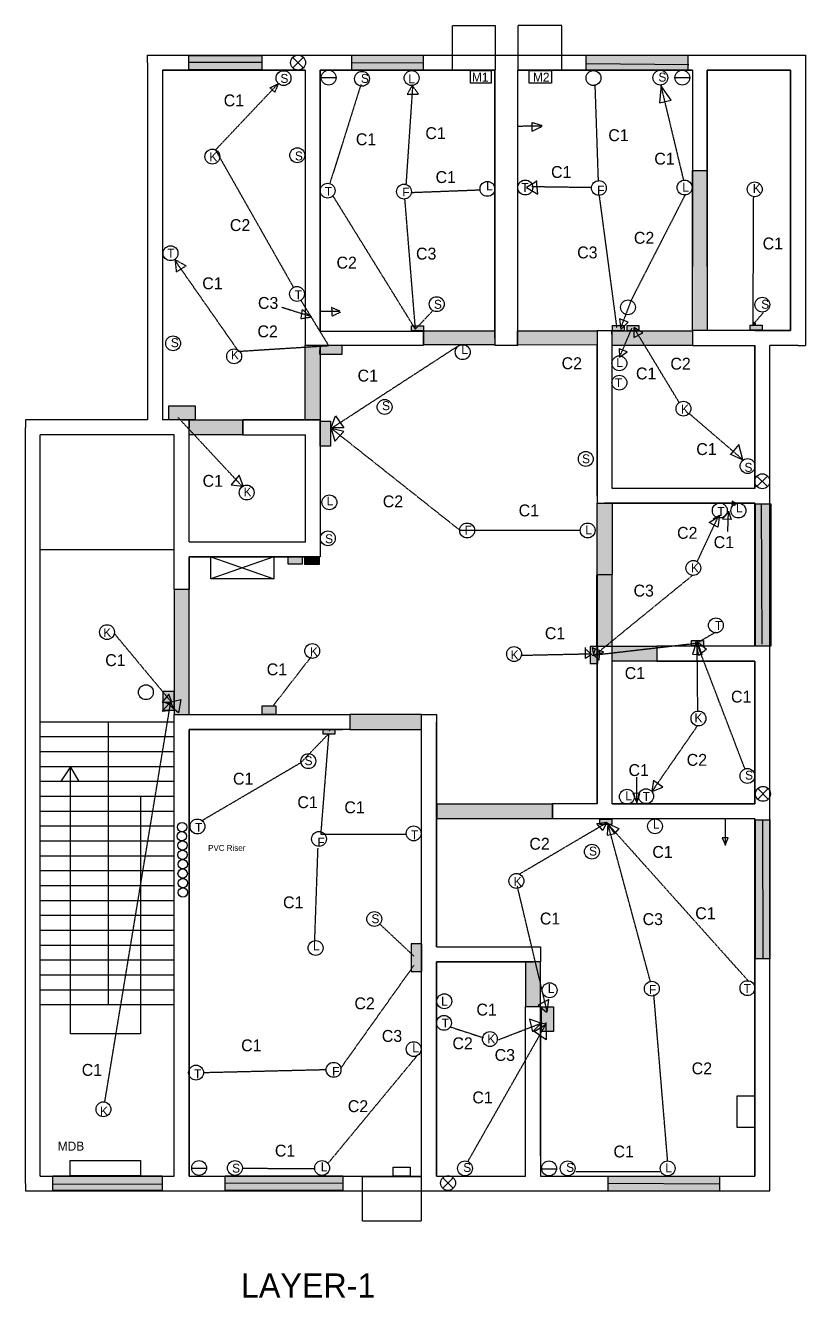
# Model space of a CAD drawing. Header units: inches. Extents: x -209 to 3192, y 718 to 1825.
# Drawn here: x -209 to 315, y 720 to 1575 of the extents above; entities that cross this region are included whole.
import ezdxf

# ---------------------------------------------------------------- set-up
doc = ezdxf.new("R2010")
doc.units = ezdxf.units.IN
doc.header["$MEASUREMENT"] = 0
doc.linetypes.add('HIDDEN', pattern=[0.375, 0.25, -0.125])

msp = doc.modelspace()

# ---------------------------------------------------------------- hatches: boundary and pattern name
h = msp.add_hatch(color=3)
h.paths.add_polyline_path([(-99.46, 1554.9), (-50.22, 1554.9), (-50.22, 1545.29), (-99.46, 1545.29)])
h.paths.add_polyline_path([(10.24, 1555.06), (58.11, 1555.06), (58.11, 1545.04), (10.24, 1545.04)])
h.paths.add_polyline_path([(167.58, 1555.06), (235.86, 1555.06), (235.86, 1545.04), (167.58, 1545.04)])
h.paths.add_polyline_path([(-190.62, 802.13), (-117.21, 802.13), (-117.21, 792.24), (-190.62, 792.24)])
h.paths.add_polyline_path([(-75.03, 802.13), (4.11, 802.13), (4.11, 792.24), (-75.03, 792.24)])
at = {"linetype": 'HIDDEN'}
for color, points in [(66, [(238.89, 1477.53), (248.91, 1477.53), (248.91, 1370.21), (238.89, 1370.21)]), (66, [(58.37, 1369.87), (106.22, 1369.87), (106.22, 1360.5), (58.37, 1360.5)]), (66, [(174.9, 1360.37), (121.42, 1360.5), (121.42, 1369.87), (174.9, 1369.87)]), (66, [(184.9, 1369.87), (238.89, 1369.87), (238.89, 1360.04), (184.9, 1360.04)]), (66, [(-11.1, 1310.04), (-21.1, 1310.04), (-21.1, 1360.37), (-11.1, 1360.37)]), (66, [(-99.1, 1310.04), (-63.1, 1310.04), (-63.1, 1300.04), (-99.1, 1300.04)]), (66, [(174.9, 1254.04), (184.9, 1254.04), (184.77, 1157.83), (174.77, 1157.83)]), (4, [(-21.36, 1217.93), (-11.85, 1217.93), (-11.85, 1213.02), (-21.36, 1213.02)]), (66, [(-109.1, 1112.04), (-99.1, 1112.04), (-99.1, 1196.04), (-109.1, 1196.04)]), (66, [(214.9, 1148.04), (184.91, 1148.04), (184.91, 1158.03), (214.9, 1158.03)]), (66, [(56.9, 1112.04), (8.9, 1112.04), (8.9, 1102.04), (56.9, 1102.04)]), (66, [(144.9, 1042.04), (67.47, 1042.04), (67.47, 1052.05), (144.9, 1052.05)]), (66, [(136.9, 946.04), (126.9, 946.04), (126.9, 916.04), (136.9, 916.04)])]:
    msp.add_hatch(color=color, dxfattribs=at).paths.add_polyline_path(points)
h = msp.add_hatch(color=8, dxfattribs=at)
h.paths.add_polyline_path([(-112.83, 1319.63), (-95.19, 1319.63), (-95.19, 1310.11), (-112.83, 1310.11)])
h.paths.add_polyline_path([(-109.52, 1114.8), (-116.55, 1114.8), (-116.55, 1127.91), (-109.52, 1127.91)])
h.paths.add_polyline_path([(-9.23, 1102.33), (-1.23, 1102.33), (-1.23, 1098.83), (-9.23, 1098.83)])
h.paths.add_polyline_path([(-50.23, 1112.33), (-40.73, 1112.33), (-40.73, 1117.83), (-50.23, 1117.83)])
h.paths.add_polyline_path([(137.51, 915.71), (145.51, 915.71), (145.51, 899.21), (137.51, 899.21)])
h.paths.add_polyline_path([(176.77, 1041.83), (184.77, 1041.83), (184.77, 1038.33), (176.77, 1038.33)])
h.paths.add_polyline_path([(238.27, 1161.83), (246.27, 1161.83), (246.27, 1158.33), (238.27, 1158.33)])
h.paths.add_polyline_path([(195.02, 1373.48), (203.02, 1373.48), (203.02, 1369.98), (195.02, 1369.98)])
h.paths.add_polyline_path([(185.17, 1373.48), (193.17, 1373.48), (193.17, 1369.98), (185.17, 1369.98)])
h.paths.add_polyline_path([(50.27, 1373.33), (58.27, 1373.33), (58.27, 1369.83), (50.27, 1369.83)])
h.paths.add_polyline_path([(-11.23, 1360.33), (3.35, 1360.4), (3.35, 1354.12), (-11.41, 1354.12)])
h = msp.add_hatch(color=8, dxfattribs=at)
h.paths.add_polyline_path([(-32.74, 1218.02), (-23.23, 1218.02), (-23.23, 1213.11), (-32.74, 1213.11)])
h.paths.add_polyline_path([(277.77, 1373.83), (285.77, 1373.83), (285.77, 1370.33), (277.77, 1370.33)])
for points in [[(-11.23, 1309.33), (-4.23, 1309.33), (-4.23, 1292.33), (-11.23, 1292.33)], [(175.27, 1157.83), (170.27, 1157.83), (170.27, 1146.33), (175.27, 1146.33)], [(57.15, 958.01), (50.1, 958.01), (50.1, 939.51), (57.15, 939.51)]]:
    msp.add_hatch(color=251).paths.add_polyline_path(points)
h = msp.add_hatch(color=81)
h.paths.add_polyline_path([(281.35, 1253.67), (291.5, 1253.67), (291.5, 1158.09), (281.35, 1158.09)])
h.paths.add_polyline_path([(281.36, 1041.46), (290.97, 1041.46), (290.97, 948.01), (281.36, 948.01)])
h.paths.add_polyline_path([(182.4, 801.94), (257.03, 801.94), (257.03, 791.9), (182.4, 791.9)])

# ---------------------------------------------------------------- linework, layer by layer
for p, q in [((-127.1, 1550.04), (-127.1, 1555.04)), ((-127.1, 1555.04), (-122.1, 1555.04)), ((-127.1, 1550.04), (-127.1, 1310.04)), ((-122.1, 1555.04), (-16.1, 1555.04)), ((-99.57, 1550.4), (-50.24, 1550.4)), ((-29.45, 1553.63), (-22.45, 1546.63)), ((-22.45, 1553.63), (-29.45, 1546.63)), ((-16.1, 1555.04), (113.9, 1555.04)), ((10.35, 1550.18), (58.26, 1549.94)), ((113.9, 1555.04), (243.9, 1555.04)), ((167.78, 1549.56), (236.41, 1548.91)), ((243.9, 1555.04), (309.9, 1555.04)), ((309.9, 1555.04), (314.9, 1555.04)), ((314.9, 1555.04), (314.9, 1550.04)), ((314.9, 1550.04), (314.9, 1365.04)), ((-117.1, 1545.04), (-117.1, 1310.04)), ((-21.1, 1545.04), (-117.1, 1545.04)), ((-21.1, 1545.04), (-21.1, 1360.37)), ((106.24, 1545.04), (-11.1, 1545.04)), ((-11.1, 1369.7), (-11.1, 1545.04)), ((106.24, 1545.04), (106.24, 1360.37)), ((238.9, 1545.04), (121.56, 1545.04)), ((121.56, 1360.37), (121.56, 1545.04)), ((238.9, 1545.04), (238.9, 1413.04)), ((304.9, 1545.04), (248.9, 1545.04)), ((248.9, 1413.04), (248.9, 1545.04)), ((304.9, 1370.04), (304.9, 1545.04)), ((-11.1, 1369.7), (58.24, 1369.7)), ((58.24, 1369.7), (58.24, 1360.31)), ((184.9, 1369.87), (174.77, 1369.87)), ((184.9, 1365.04), (184.89, 1369.87)), ((304.9, 1370.04), (238.89, 1370.21)), ((238.89, 1370.21), (238.89, 1360.04)), ((280.9, 1370.04), (304.9, 1370.04)), ((-21.1, 1360.37), (58.24, 1360.37)), ((106.24, 1360.37), (121.56, 1360.37)), ((174.9, 1360.37), (174.9, 1259.04)), ((184.9, 1264.04), (184.9, 1365.04)), ((238.89, 1360.04), (280.9, 1360.04)), ((280.9, 1360.04), (280.9, 1264.04)), ((290.9, 1259.04), (290.9, 1360.04)), ((309.9, 1360.04), (290.9, 1360.04)), ((309.9, 1360.04), (314.9, 1360.04)), ((314.9, 1365.04), (314.9, 1360.04)), ((-204.1, 1310.04), (-209.1, 1310.04)), ((-209.1, 1310.04), (-209.1, 1305.04)), ((-127.1, 1310.04), (-204.1, 1310.04)), ((-104.1, 1310.04), (-99.1, 1310.04)), ((-99.1, 1310.04), (-99.1, 1305.04)), ((-63.1, 1300.04), (-63.1, 1310.04)), ((-63.1, 1310.04), (-11.1, 1310.04)), ((-22.1, 1310.04), (-17.1, 1310.04)), ((-11.1, 1310.04), (-11.1, 1218.04)), ((-209.1, 1223.04), (-209.1, 1305.04)), ((-199.1, 1223.04), (-199.1, 1300.04)), ((-122.1, 1300.04), (-199.1, 1300.04)), ((-109.1, 1300.04), (-122.1, 1300.04)), ((-109.1, 1196.04), (-109.1, 1300.04)), ((-99.1, 1228.04), (-99.1, 1305.04)), ((-63.1, 1300.04), (-20.94, 1300.04)), ((-20.95, 1228.04), (-20.95, 1300.04)), ((282.27, 1272.33), (289.27, 1265.33)), ((289.27, 1272.33), (282.27, 1265.33)), ((174.9, 1259.04), (174.9, 1254.04)), ((280.9, 1264.04), (184.9, 1264.04)), ((290.9, 1153.04), (290.9, 1259.04)), ((174.9, 1254.04), (280.9, 1254.04)), ((280.9, 1254.04), (280.9, 1158.04)), ((284.98, 1253.53), (285.5, 1159.3)), ((-209.1, 1107.04), (-209.1, 1223.04)), ((-199.1, 1107.04), (-199.1, 1223.04)), ((-199.1, 1223.04), (-109.1, 1223.04)), ((-99.1, 1228.04), (-20.95, 1228.04)), ((-11.1, 1218.04), (-99.1, 1218.04)), ((-99.1, 1218.04), (-99.1, 1196.04)), ((-84.51, 1218.09), (-42.22, 1203.29)), ((-42.22, 1218.04), (-84.51, 1203.29)), ((184.9, 1206.04), (174.9, 1206.04)), ((174.9, 1206.04), (174.9, 1052.04)), ((184.9, 1052.04), (184.9, 1206.04)), ((-99.1, 1196.04), (-109.1, 1196.04)), ((280.9, 1158.04), (214.9, 1158.04)), ((214.9, 1158.04), (214.9, 1148.04)), ((214.9, 1148.04), (280.9, 1148.04)), ((280.9, 1148.04), (280.9, 1052.04)), ((290.9, 1047.04), (290.9, 1153.04)), ((-109.1, 1107.04), (-109.1, 1112.04)), ((-109.1, 1112.04), (8.9, 1112.04)), ((8.9, 1112.04), (8.9, 1102.04)), ((56.9, 802.04), (56.9, 1112.04)), ((56.9, 1112.04), (66.9, 1112.04)), ((66.9, 1112.04), (66.9, 956.04)), ((-209.1, 797.04), (-209.1, 1107.04)), ((-199.1, 802.04), (-199.1, 1107.04)), ((-109.1, 1107.04), (-199.1, 1107.04)), ((-153.53, 1106.57), (-153.53, 917.01)), ((-109.1, 802.04), (-109.1, 1107.04)), ((-109.1, 1097.04), (-199.1, 1097.04)), ((8.9, 1102.04), (-99.1, 1102.04)), ((-99.1, 1102.04), (-99.1, 802.04)), ((-109.1, 1087.04), (-199.1, 1087.04)), ((-109.1, 1077.04), (-199.1, 1077.04)), ((-178.87, 1076.89), (-185.57, 1066.96)), ((-178.86, 897.52), (-178.86, 1076.75)), ((-178.86, 1076.75), (-173.16, 1067.21)), ((-109.1, 1067.04), (-199.1, 1067.04)), ((282.77, 1062.33), (289.77, 1055.33)), ((289.77, 1062.33), (282.77, 1055.33)), ((-109.1, 1057.04), (-199.1, 1057.04)), ((-131.87, 1056.51), (-131.87, 897.52)), ((174.9, 1052.04), (144.9, 1052.04)), ((144.9, 1042.04), (144.9, 1052.04)), ((280.9, 1052.04), (184.9, 1052.04)), ((-109.1, 1047.04), (-199.1, 1047.04)), ((290.9, 951.04), (290.9, 1047.04)), ((-109.1, 1037.04), (-199.1, 1037.04)), ((280.9, 1042.04), (144.9, 1042.04)), ((280.9, 1042.04), (280.9, 802.04)), ((285.98, 1041.64), (286.29, 947.84)), ((-109.1, 1027.04), (-199.1, 1027.04)), ((-109.1, 1017.04), (-199.1, 1017.04)), ((-109.1, 1007.04), (-199.1, 1007.04)), ((-109.1, 997.04), (-199.1, 997.04)), ((-109.1, 987.04), (-199.1, 987.04)), ((-109.1, 977.04), (-199.1, 977.04)), ((-109.1, 967.04), (-199.1, 967.04)), ((-109.1, 957.04), (-199.1, 957.04)), ((66.9, 956.04), (136.9, 956.04)), ((136.9, 956.04), (136.9, 946.04)), ((280.9, 802.04), (280.9, 951.04)), ((290.9, 797.04), (290.9, 951.04)), ((-109.1, 947.04), (-199.1, 947.04)), ((66.9, 946.04), (66.9, 802.04)), ((136.9, 946.04), (66.9, 946.04)), ((-109.1, 937.04), (-199.1, 937.04)), ((-109.1, 927.04), (-199.1, 927.04)), ((-109.1, 917.04), (-199.1, 917.04)), ((126.9, 802.04), (126.9, 916.04)), ((126.9, 916.04), (136.9, 916.04)), ((136.9, 815.73), (136.9, 916.04)), ((136.9, 916.04), (136.9, 802.04)), ((-131.87, 897.52), (-178.86, 897.52)), ((-209.1, 797.04), (-209.1, 792.04)), ((-199.1, 802.04), (-109.1, 802.04)), ((-190.37, 796.7), (-117.27, 796.9)), ((-99.1, 802.04), (56.9, 802.04)), ((-74.83, 797.49), (4.49, 797.29)), ((66.9, 802.04), (126.9, 802.04)), ((71.27, 800.83), (78.27, 793.83)), ((78.27, 800.83), (71.27, 793.83)), ((136.9, 802.04), (280.9, 802.04)), ((182.38, 797.29), (256.88, 796.89)), ((290.9, 792.04), (290.9, 797.04)), ((-209.1, 792.04), (-204.1, 792.04)), ((-204.1, 792.04), (-104.1, 792.04)), ((-104.1, 792.04), (61.9, 792.04)), ((61.9, 792.04), (131.9, 792.04)), ((131.9, 792.04), (285.9, 792.04)), ((285.9, 792.04), (290.9, 792.04))]:
    msp.add_line(p, q)
for p, q in [((-117.1, 1545.04), (-117.1, 1310.04)), ((-117.1, 1545.04), (-21.1, 1545.04)), ((-21.1, 1545.04), (-117.1, 1545.04)), ((-21.1, 1545.04), (-21.1, 1360.37)), ((-11.1, 1545.04), (106.24, 1545.04)), ((106.24, 1545.04), (-11.1, 1545.04)), ((-11.1, 1545.04), (-11.1, 1369.7)), ((-10.26, 1540.02), (-0.4, 1540.02)), ((106.24, 1365.04), (106.24, 1545.04)), ((121.56, 1545.04), (238.9, 1545.04)), ((238.9, 1545.04), (121.56, 1545.04)), ((121.56, 1365.04), (121.56, 1545.04)), ((238.9, 1545.04), (238.9, 1413.04)), ((248.9, 1545.04), (304.9, 1545.04)), ((304.9, 1545.04), (248.9, 1545.04)), ((248.9, 1545.04), (248.9, 1413.04)), ((304.9, 1545.04), (304.9, 1370.04)), ((304.9, 1370.04), (304.9, 1545.04)), ((-39.04, 1536.32), (-81.46, 1491.42)), ((16.26, 1535.35), (-4.55, 1469.27)), ((50.96, 1534.7), (46.46, 1467.87)), ((173.37, 1535.33), (175.59, 1470.23)), ((217.56, 1535.27), (232.97, 1470.87)), ((-81.46, 1491.42), (-29.06, 1399.11)), ((50.7, 1462.91), (96.59, 1464.66)), ((131.08, 1466.89), (170.58, 1466.34)), ((-2.56, 1460.49), (52.89, 1370.84)), ((52.89, 1370.84), (45.82, 1458.23)), ((176.2, 1461.15), (188.05, 1372.09)), ((234, 1461.28), (197.69, 1390.38)), ((279.83, 1459.93), (279.45, 1373.92)), ((-65.81, 1355.96), (-108.22, 1416.64)), ((-23.98, 1390.25), (-5.35, 1359.79)), ((197.69, 1390.38), (190.84, 1372.22)), ((52.92, 1371.17), (64.2, 1383.07)), ((279.45, 1373.92), (286.79, 1382.39)), ((190.75, 1353.97), (198.28, 1371.74)), ((230.2, 1321.45), (199.78, 1371.74)), ((280.9, 1370.04), (304.9, 1370.04)), ((304.9, 1370.04), (285.9, 1370.04)), ((-5.35, 1359.79), (-65.81, 1355.96)), ((80.5, 1359.03), (-3.61, 1304.36)), ((174.9, 1259.04), (174.9, 1360.37)), ((184.9, 1264.04), (184.9, 1365.04)), ((280.9, 1264.04), (280.9, 1360.04)), ((280.9, 1264.04), (280.9, 1360.04)), ((280.9, 1264.04), (280.9, 1360.04)), ((-104.1, 1310.04), (-117.1, 1310.04)), ((-106.64, 1311.72), (-63.53, 1265.46)), ((-22.1, 1310.04), (-63.1, 1310.04)), ((272.96, 1283.21), (236.82, 1314.23)), ((-3.61, 1304.36), (82.6, 1236.03)), ((280.9, 1264.04), (184.9, 1264.04)), ((280.9, 1254.04), (179.9, 1254.04)), ((280.9, 1158.04), (280.9, 1254.04)), ((256.43, 1245.66), (241.98, 1214.83)), ((82.6, 1236.03), (163.55, 1236.03)), ((-99.1, 1196.04), (-99.1, 1218.04)), ((-99.1, 1218.04), (-22.1, 1218.04)), ((239.09, 1205.67), (173.57, 1152.2)), ((174.9, 1052.04), (174.9, 1191.04)), ((174.9, 1052.04), (174.9, 1191.04)), ((174.9, 1052.04), (174.9, 1191.04)), ((184.9, 1052.04), (184.9, 1191.04)), ((-149.39, 1166.46), (-111.27, 1120.71)), ((254.58, 1167.44), (241.45, 1159.82)), ((241.45, 1159.82), (171.58, 1151.77)), ((280.9, 1158.04), (214.9, 1158.04)), ((274.07, 1075.88), (241.88, 1160.15)), ((241.88, 1160.15), (242.3, 1114.41)), ((-17.28, 1150.88), (-42.51, 1118.29)), ((123.6, 1151.93), (170.91, 1152.98)), ((280.9, 1148.04), (214.9, 1148.04)), ((280.9, 1052.04), (280.9, 1148.04)), ((-155.85, 851.49), (-111.27, 1121.88)), ((-104.1, 1112.04), (3.9, 1112.04)), ((56.9, 951.04), (56.9, 1107.04)), ((66.9, 956.04), (66.9, 1107.04)), ((242.3, 1104.67), (211.81, 1060.63)), ((-99.1, 802.04), (-99.1, 1102.04)), ((-99.1, 1102.04), (3.9, 1102.04)), ((-24.13, 1079.81), (-5.45, 1099.16)), ((-5.45, 1099.16), (-10.78, 1031.77)), ((-90.19, 1041.11), (-24.13, 1079.81)), ((280.9, 1052.04), (184.9, 1052.04)), ((184.9, 1052.04), (280.9, 1052.04)), ((122.53, 1004.86), (181.34, 1039.48)), ((276.85, 932.71), (181.34, 1039.48)), ((210.73, 932.65), (182.08, 1038.83)), ((280.9, 951.04), (280.9, 1042.04)), ((280.9, 951.04), (280.9, 1042.04)), ((-10.78, 1031.77), (46.63, 1031.72)), ((-12.79, 1022.43), (-14.99, 960.07)), ((141.3, 912.69), (121.28, 996.94)), ((29.25, 971.06), (51.94, 949.7)), ((56.9, 802.04), (56.9, 951.04)), ((66.9, 956.04), (131.9, 956.04)), ((66.9, 956.04), (131.9, 956.04)), ((66.9, 956.04), (131.9, 956.04)), ((280.9, 802.04), (280.9, 951.04)), ((280.9, 802.04), (280.9, 951.04)), ((2.56, 874.31), (51.94, 943.7)), ((66.9, 802.04), (66.9, 946.04)), ((66.9, 946.04), (131.9, 946.04)), ((222.31, 811.86), (213, 924.07)), ((126.9, 802.04), (126.9, 909.04)), ((75.96, 902.33), (98.64, 894.99)), ((87.97, 811.59), (140.68, 904.33)), ((108.65, 893.66), (138.01, 905)), ((-6.11, 810.26), (54.61, 883.65)), ((-88.85, 871.64), (-6.78, 873.64)), ((-99.1, 802.04), (56.9, 802.04)), ((66.9, 802.04), (126.9, 802.04)), ((136.9, 802.04), (280.9, 802.04))]:
    msp.add_line(p, q, dxfattribs=at)
at = {"color": 0, "linetype": 'HIDDEN'}
for p, q in [((227.31, 1540.16), (237.11, 1540.16)), ((-44.81, 1533.19), (-39.5, 1535.85)), ((-41.57, 1530.24), (-44.81, 1533.19)), ((-39.21, 1536.14), (-41.57, 1530.24)), ((50.85, 1535.02), (47.4, 1529.02)), ((54.85, 1529.02), (50.67, 1535.02)), ((47.4, 1529.02), (54.85, 1529.02)), ((121.74, 1507.47), (138.01, 1507.76)), ((138.01, 1507.76), (131.04, 1509.79)), ((131.04, 1509.79), (131.04, 1503.98)), ((131.04, 1503.98), (137.72, 1507.18)), ((-101.24, 1413.55), (-108.62, 1417.68)), ((-108.62, 1417.68), (-107.73, 1409.42)), ((-107.44, 1409.71), (-101.24, 1413.55)), ((-36.81, 1385.8), (-18.22, 1379.9)), ((2.14, 1383.15), (-3.46, 1385.51)), ((-3.46, 1385.51), (-3.17, 1379.9)), ((-23.24, 1384.33), (-24.12, 1378.13)), ((-24.12, 1378.13), (-16.74, 1379.31)), ((-18.22, 1379.9), (-23.24, 1384.33)), ((-11.43, 1383.15), (2.14, 1383.15)), ((-3.17, 1379.9), (2.73, 1382.56)), ((-97.42, 807.38), (-87.62, 807.38)), ((-63.46, 807.31), (-14.63, 807.08)), ((137.76, 806.91), (147.56, 806.91)), ((160.53, 805.16), (217.27, 805.16))]:
    msp.add_line(p, q, dxfattribs=at)
at = {"color": 0}
for p, q in [((218.01, 1535.05), (216.85, 1523.14)), ((224.7, 1524.88), (217.72, 1534.76)), ((216.85, 1523.14), (224.7, 1524.88)), ((134.53, 1470.53), (127.56, 1466.17)), ((135.12, 1461.81), (134.24, 1470.82)), ((127.56, 1466.17), (135.12, 1461.81)), ((190, 1378.01), (190.81, 1370.79)), ((195.82, 1375.81), (190, 1378.01)), ((190.81, 1370.79), (195.82, 1375.81)), ((205.64, 1368.59), (199.63, 1372.2)), ((199.63, 1372), (199.63, 1365.38)), ((199.63, 1365.38), (205.64, 1368.59)), ((279.62, 1375.66), (279.33, 1373.31)), ((279.43, 1373.6), (281.43, 1374.34)), ((281.43, 1374.34), (279.62, 1375.66)), ((189.6, 1357.96), (190, 1352.15)), ((195.02, 1355.76), (189.6, 1357.76)), ((190, 1352.15), (195.02, 1355.76)), ((-3.73, 1304.83), (-0.73, 1312.83)), ((-0.73, 1312.83), (4.77, 1304.83)), ((4.77, 1304.83), (-3.73, 1304.83)), ((-3.73, 1304.33), (-1.23, 1295.83)), ((4.77, 1302.33), (-3.73, 1304.33)), ((-1.23, 1295.83), (4.77, 1302.33)), ((270.15, 1293.44), (264.5, 1286.77)), ((272.71, 1283.17), (270.15, 1293.44)), ((263.99, 1287.28), (272.71, 1283.17)), ((-65.65, 1273.04), (-71.02, 1266.46)), ((-71.02, 1266.46), (-63.21, 1265.48)), ((-62.73, 1264.99), (-65.65, 1273.04)), ((257.43, 1254.5), (268.71, 1253.62)), ((259.2, 1243.44), (263.18, 1248.31)), ((262.74, 1235.03), (263.18, 1248.75)), ((263.18, 1248.75), (264.95, 1243.22)), ((265.61, 1255.39), (265.39, 1252.73)), ((265.39, 1252.73), (267.82, 1252.95)), ((268.71, 1253.62), (265.61, 1255.39)), ((250.13, 1241.23), (256.98, 1245.43)), ((255.88, 1237.91), (250.13, 1241.23)), ((252.78, 1243.66), (257.21, 1246.09)), ((257.21, 1246.09), (255.88, 1237.91)), ((264.95, 1243.22), (259.2, 1243.44)), ((167.17, 1149.75), (167.17, 1157.21)), ((167.51, 1155.82), (171.16, 1152.53)), ((179.32, 1153.92), (171.51, 1156.87)), ((171.51, 1156.87), (172.55, 1152.53)), ((173.59, 1156.52), (172.2, 1151.83)), ((172.2, 1151.83), (179.32, 1153.92)), ((176.37, 1148.71), (176.72, 1154.96)), ((241.47, 1160.28), (239.07, 1152.65)), ((243.21, 1151.78), (241.25, 1160.93)), ((245.39, 1152.21), (242.12, 1161.15)), ((242.12, 1161.15), (248.44, 1156.14)), ((248.44, 1156.14), (243.21, 1151.78)), ((171.16, 1152.53), (167.17, 1149.75)), ((172.55, 1152.53), (172.38, 1152.18)), ((172.38, 1152.18), (176.37, 1148.71)), ((239.07, 1152.65), (245.39, 1152.21)), ((-112.73, 1125.83), (-117.23, 1120.33)), ((-117.23, 1120.33), (-111.23, 1120.33)), ((-112.23, 1119.83), (-117.23, 1114.33)), ((-110.73, 1120.33), (-112.73, 1125.83)), ((-109.23, 1115.33), (-111.73, 1120.83)), ((-117.23, 1114.33), (-109.23, 1115.33)), ((201.36, 1069.98), (201.36, 1052.12)), ((212.7, 1068.02), (211.61, 1060.4)), ((211.61, 1060.4), (219.01, 1063.23)), ((219.01, 1063.23), (212.91, 1067.59)), ((203.54, 1059.09), (198.97, 1059.31)), ((198.97, 1059.31), (201.8, 1052.33)), ((201.36, 1052.12), (203.54, 1059.09)), ((174.79, 1038.94), (181.45, 1039.82)), ((178.68, 1034.25), (174.79, 1038.94)), ((181.5, 1039.88), (178.68, 1034.25)), ((182.17, 1039.21), (181.63, 1031.16)), ((186.87, 1032.24), (182.17, 1038.81)), ((182.17, 1038.81), (189.55, 1035.46)), ((189.55, 1035.46), (186.6, 1032.1)), ((260.96, 1042.03), (260.96, 1024.32)), ((181.63, 1031.16), (186.87, 1032.24)), ((262.84, 1029.28), (258.95, 1029.28)), ((258.95, 1029.28), (261.09, 1024.45)), ((260.96, 1024.32), (262.84, 1029.28)), ((142.51, 920.68), (135.22, 916.82)), ((135.22, 916.82), (140.79, 912.1)), ((141.43, 912.1), (142.51, 920.68)), ((137.15, 904.82), (129.43, 907.39)), ((129.43, 907.39), (131.57, 899.03)), ((131.57, 899.03), (137.36, 904.82)), ((132.64, 899.24), (140.58, 904.17)), ((140.58, 893.67), (132.64, 899.24)), ((140.58, 904.17), (137.15, 904.82)), ((140.36, 905.24), (140.58, 893.67))]:
    msp.add_line(p, q, dxfattribs=at)
at = {"color": 1}
for p, q in [((-114.73, 1119.83), (-104.73, 1122.33)), ((-106.23, 1113.33), (-114.73, 1120.33)), ((-104.73, 1122.33), (-106.23, 1113.33)), ((-4.4, 1102.36), (-5.06, 1101.03))]:
    msp.add_line(p, q, dxfattribs=at)
at = {"linetype": 'HIDDEN'}
for points in [[(106.35, 1545.04), (77.78, 1545.04), (77.78, 1575.09), (106.35, 1575.09)], [(121.57, 1545.04), (151.26, 1545.04), (151.26, 1575.09), (121.57, 1575.09)], [(-109.52, 1114.8), (-116.55, 1114.8), (-116.55, 1127.91), (-109.52, 1127.91)], [(17.27, 801.83), (56.77, 801.83), (56.77, 771.83), (17.27, 771.83)]]:
    msp.add_lwpolyline(points, close=True, dxfattribs=at)
for points in [[(-99.46, 1554.9), (-50.22, 1554.9), (-50.22, 1545.29), (-99.46, 1545.29)], [(10.24, 1555.06), (58.11, 1555.06), (58.11, 1545.04), (10.24, 1545.04)], [(167.58, 1555.06), (235.86, 1555.06), (235.86, 1545.04), (167.58, 1545.04)], [(89.77, 1544.83), (103.77, 1544.83), (103.77, 1536.33), (89.77, 1536.33)], [(129.27, 1544.83), (144.27, 1544.83), (144.27, 1536.33), (129.27, 1536.33)], [(238.89, 1477.53), (248.91, 1477.53), (248.91, 1370.21), (238.89, 1370.21)], [(50.27, 1373.33), (58.27, 1373.33), (58.27, 1369.83), (50.27, 1369.83)], [(58.37, 1369.87), (106.22, 1369.87), (106.22, 1360.5), (58.37, 1360.5)], [(174.9, 1360.37), (121.42, 1360.5), (121.42, 1369.87), (174.9, 1369.87)], [(184.9, 1369.87), (238.89, 1369.87), (238.89, 1360.04), (184.9, 1360.04)], [(185.17, 1373.48), (193.17, 1373.48), (193.17, 1369.98), (185.17, 1369.98)], [(195.02, 1373.48), (203.02, 1373.48), (203.02, 1369.98), (195.02, 1369.98)], [(277.77, 1373.83), (285.77, 1373.83), (285.77, 1370.33), (277.77, 1370.33)], [(-11.1, 1310.04), (-21.1, 1310.04), (-21.1, 1360.37), (-11.1, 1360.37)], [(-11.23, 1360.33), (3.35, 1360.4), (3.35, 1354.12), (-11.41, 1354.12)], [(-112.83, 1319.63), (-95.19, 1319.63), (-95.19, 1310.11), (-112.83, 1310.11)], [(-99.1, 1310.04), (-63.1, 1310.04), (-63.1, 1300.04), (-99.1, 1300.04)], [(-11.23, 1309.33), (-4.23, 1309.33), (-4.23, 1292.33), (-11.23, 1292.33)], [(174.9, 1254.04), (184.9, 1254.04), (184.77, 1157.83), (174.77, 1157.83)], [(281.35, 1253.67), (291.5, 1253.67), (291.5, 1158.09), (281.35, 1158.09)], [(-84.51, 1218.09), (-42.22, 1218.09), (-42.22, 1203.29), (-84.51, 1203.29)], [(-32.74, 1218.02), (-23.23, 1218.02), (-23.23, 1213.11), (-32.74, 1213.11)], [(-21.36, 1217.93), (-11.85, 1217.93), (-11.85, 1213.02), (-21.36, 1213.02)], [(-109.1, 1112.04), (-99.1, 1112.04), (-99.1, 1196.04), (-109.1, 1196.04)], [(175.27, 1157.83), (170.27, 1157.83), (170.27, 1146.33), (175.27, 1146.33)], [(214.9, 1148.04), (184.91, 1148.04), (184.91, 1158.03), (214.9, 1158.03)], [(238.27, 1161.83), (246.27, 1161.83), (246.27, 1158.33), (238.27, 1158.33)], [(-50.23, 1112.33), (-40.73, 1112.33), (-40.73, 1117.83), (-50.23, 1117.83)], [(56.9, 1112.04), (8.9, 1112.04), (8.9, 1102.04), (56.9, 1102.04)], [(-9.23, 1102.33), (-1.23, 1102.33), (-1.23, 1098.83), (-9.23, 1098.83)], [(144.9, 1042.04), (67.47, 1042.04), (67.47, 1052.05), (144.9, 1052.05)], [(176.77, 1041.83), (184.77, 1041.83), (184.77, 1038.33), (176.77, 1038.33)], [(281.36, 1041.46), (290.97, 1041.46), (290.97, 948.01), (281.36, 948.01)], [(57.15, 958.01), (50.1, 958.01), (50.1, 939.51), (57.15, 939.51)], [(136.9, 946.04), (126.9, 946.04), (126.9, 916.04), (136.9, 916.04)], [(137.51, 915.71), (145.51, 915.71), (145.51, 899.21), (137.51, 899.21)], [(-179.17, 812.54), (-131.78, 812.54), (-131.78, 802.13), (-179.17, 802.13)], [(-190.62, 802.13), (-117.21, 802.13), (-117.21, 792.24), (-190.62, 792.24)], [(-75.03, 802.13), (4.11, 802.13), (4.11, 792.24), (-75.03, 792.24)], [(182.4, 801.94), (257.03, 801.94), (257.03, 791.9), (182.4, 791.9)]]:
    msp.add_lwpolyline(points, close=True)
at = {"color": 0}
for points in [[(280.87, 855.74), (268.71, 855.74), (268.71, 834.98), (280.87, 834.98)], [(49.43, 801.99), (37.9, 801.99), (37.9, 807.92), (49.43, 807.92)]]:
    msp.add_lwpolyline(points, close=True, dxfattribs=at)
for centre in [(-25.95, 1550.13), (-35.75, 1539.7), (-5.47, 1540.04), (16.95, 1539.25), (50.29, 1539.73), (172.45, 1539.74), (217.36, 1540.04), (232.13, 1540.04), (-83.58, 1487), (-26.54, 1487.88), (101.23, 1465.29), (126.63, 1466.2), (176.07, 1465.9), (233.64, 1466.2), (-6.08, 1464.08), (45.16, 1463.48), (280.75, 1464.97), (-111.66, 1422.07), (-26.71, 1394.69), (67.17, 1387.83), (195.66, 1385.72), (285.88, 1387.51), (-109.9, 1361.52), (84.65, 1355.58), (-68.91, 1352.79), (189.85, 1348.12), (189.85, 1335.11), (32.16, 1318.77), (232.89, 1317.61), (167.28, 1283.86), (275.94, 1279.06), (285.77, 1268.83), (-60.51, 1261.29), (-4.92, 1254.69), (257.32, 1249.19), (269.81, 1249.19), (87.6, 1235.77), (168.55, 1235.77), (-5.97, 1230.51), (239.54, 1210.6), (-154.32, 1167.49), (254.67, 1172.01), (-16.48, 1154.82), (119.14, 1152.72), (-128.2, 1127.12), (242.97, 1109.46), (-19.07, 1080.79), (275.88, 1070.87), (194.91, 1056.87), (207.78, 1057.25), (286.27, 1058.83), (-93.56, 1036.9), (51.66, 1032.26), (213.78, 1037.01), (-11.9, 1028.55), (171.4, 1019.99), (120.7, 1000.31), (25.22, 974.73), (-14.22, 955.25), (142.96, 926.87), (211.65, 927.92), (275.88, 928.29), (72.22, 919.5), (72.02, 904.98), (102.87, 894.09), (51.66, 887.33), (-94.49, 871.55), (-2.16, 873.41), (-156.7, 846.9), (-92.44, 807.47), (-68.41, 807.47), (-9.81, 807.47), (86.14, 807.18), (142.66, 807.18), (155.13, 807.18), (222.3, 807.18), (74.77, 797.33)]:
    msp.add_circle(centre, 5)
for centre in [(-103.89, 1036.54), (-104.12, 1030.31), (-103.6, 1024.19), (-103.6, 1017.94), (-103.47, 1011.56), (-103.5, 1005.29), (-103.29, 998.83), (-103.29, 992.58)]:
    msp.add_circle(centre, 3.15, dxfattribs=at)

# ---------------------------------------------------------------- texts
at = {"linetype": 'HIDDEN', "attachment_point": 1}
for s, insert, char_height, width in [('S', (-37.84, 1542.51), 6, 37.5497), ('S', (16.22, 1542.51), 6, 37.5497), ('L', (48.13, 1542.29), 6, 37.5497), ('S', (216.07, 1543.37), 6, 37.5497), ('C1', (-75.92, 1528.71), 8, 37.5497), ('C1', (59.53, 1506.73), 8, 37.5497), ('C1', (182.42, 1505.36), 8, 37.5497), ('C1', (12.84, 1502.61), 8, 37.5497), ('K', (-85.56, 1489.85), 6, 37.5497), ('S', (-28.12, 1490.41), 6, 37.5497), ('C1', (213.31, 1489.57), 8, 37.5497), ('C1', (143.97, 1480.64), 8, 37.5497), ('C1', (66.39, 1477.21), 8, 37.5497), ('L', (100.35, 1470.26), 6, 37.5497), ('T', (-8.02, 1466.64), 6, 37.5497), ('F', (43.98, 1466.17), 6, 37.5497), ('T', (123.98, 1469.24), 6, 37.5497), ('F', (174.93, 1467.41), 6, 37.5497), ('L', (232.17, 1469.51), 6, 37.5497), ('K', (279.46, 1468.56), 6, 37.5497), ('C2', (-71.78, 1444.95), 8, 37.5497), ('C2', (199.6, 1436.41), 8, 37.5497), ('C1', (286.08, 1432.59), 8, 37.5497), ('T', (-113.85, 1425.18), 6, 37.5497), ('C2', (-0.15, 1419.74), 8, 37.5497), ('C3', (53.24, 1425.79), 8, 37.5497), ('C3', (161.49, 1426.58), 8, 37.5497), ('C1', (-90.32, 1405.82), 8, 37.5497), ('T', (-28.27, 1397.05), 6, 37.5497), ('C3', (-52.92, 1392.66), 8, 37.5497), ('S', (65.29, 1390.72), 6, 37.5497), ('S', (285.11, 1390.75), 6, 37.5497), ('C2', (-53.24, 1373.55), 8, 37.5497), ('S', (-111.45, 1364.94), 6, 37.5497), ('L', (83.73, 1360.28), 6, 37.5497), ('K', (-71.03, 1356.69), 6, 37.5497), ('C2', (151.05, 1352.15), 8, 37.5497), ('L', (187.85, 1351.68), 6, 37.5497), ('C2', (224.11, 1351.83), 8, 37.5497), ('C1', (14.01, 1343.84), 8, 37.5497), ('C1', (201, 1345.26), 8, 37.5497), ('T', (186.81, 1338.1), 6, 37.5497), ('S', (30.43, 1322.62), 6, 37.5497), ('K', (231.18, 1320.28), 6, 37.5497), ('C1', (241.51, 1294.45), 8, 37.5497), ('S', (164.78, 1286.94), 6, 37.5497), ('S', (273.86, 1281.2), 6, 37.5497), ('C1', (-90.1, 1273.12), 8, 37.5497), ('K', (-62.59, 1264.63), 6, 37.5497), ('L', (-6.8, 1258.59), 6, 37.5497), ('C2', (30.92, 1259.33), 8, 37.5497), ('C1', (122.2, 1253.24), 8, 37.5497), ('T', (255.63, 1251.5), 6, 37.5497), ('L', (268.19, 1253.89), 6, 37.5497), ('S', (-7.83, 1233.21), 6, 37.5497), ('F', (85.88, 1239), 6, 37.5497), ('L', (166.94, 1239.17), 6, 37.5497), ('C2', (228.62, 1238.18), 8, 37.5497), ('C1', (253.18, 1231.92), 8, 37.5497), ('K', (237.9, 1213.63), 6, 37.5497), ('C3', (199.36, 1199.4), 8, 37.5497), ('T', (254.03, 1174.85), 6, 37.5497), ('K', (-156.83, 1170.14), 6, 37.5497), ('C1', (139.78, 1170.75), 8, 37.5497), ('K', (-17.99, 1157.31), 6, 37.5497), ('K', (116.75, 1155.17), 6, 37.5497), ('C1', (-155.51, 1152.65), 8, 37.5497), ('C1', (-47.04, 1146.47), 8, 37.5497), ('C1', (193.44, 1143.95), 8, 37.5497), ('C1', (264.84, 1128.16), 8, 37.5497), ('K', (240.29, 1112.9), 6, 37.5497), ('C2', (235.06, 1085.67), 8, 37.5497), ('S', (-21.62, 1084.09), 6, 37.5497), ('C1', (196, 1078.79), 8, 37.5497), ('C1', (-69.7, 1073.01), 8, 37.5497), ('S', (274.28, 1074.38), 6, 37.5497), ('L', (193.83, 1060.51), 6, 37.5497), ('T', (205.5, 1060.09), 6, 37.5497), ('C1', (-26.45, 1057.22), 8, 37.5497), ('C1', (5.13, 1053.79), 8, 37.5497), ('T', (-95.19, 1039.33), 6, 37.5497), ('T', (49.82, 1034.35), 6, 37.5497), ('L', (212.35, 1041.5), 6, 37.5497), ('F', (-12.94, 1029.45), 6, 37.5497), ('C2', (129.39, 1029.28), 8, 37.5497), ('PVC Riser', (-86.36, 1024.49), 4, 33.4966), ('S', (169.47, 1023.35), 6, 37.5497), ('C1', (211.98, 1023.81), 8, 37.5497), ('K', (118.88, 1002.87), 6, 37.5497), ('C1', (-36.06, 989.95), 8, 37.5497), ('S', (23.3, 977.94), 6, 37.5497), ('C1', (136.45, 979.06), 8, 37.5497), ('C3', (205.46, 978.66), 8, 37.5497), ('C1', (240.82, 982.62), 8, 37.5497), ('L', (-15.99, 959.68), 6, 37.5497), ('L', (141.79, 931.06), 6, 37.5497), ('F', (209.74, 930.4), 6, 37.5497), ('T', (273.28, 931.1), 6, 37.5497), ('C2', (11.9, 922.06), 8, 37.5497), ('L', (70.08, 922.62), 6, 37.5497), ('C1', (93.84, 917.89), 8, 37.5497), ('T', (70.46, 907.88), 6, 37.5497), ('C3', (30.27, 900.19), 8, 37.5497), ('C1', (-64.2, 893.84), 8, 37.5497), ('L', (50.76, 891.14), 6, 37.5497), ('C2', (77.72, 895.24), 8, 37.5497), ('K', (101.15, 897.19), 6, 37.5497), ('C3', (106.06, 887.38), 8, 37.5497), ('C1', (-171.3, 877.36), 8, 37.5497), ('T', (-95.87, 873.79), 6, 37.5497), ('F', (-3.08, 875.41), 6, 37.5497), ('C2', (238.41, 878.38), 8, 37.5497), ('C1', (91.1, 858.85), 8, 37.5497), ('K', (-159.01, 848.7), 6, 37.5497), ('C2', (7.44, 852.98), 8, 37.5497), ('C1', (-41.55, 823.13), 8, 37.5497), ('C1', (185.88, 822.54), 8, 37.5497), ('S', (-70.28, 810.35), 6, 37.5497), ('L', (-10.73, 811.17), 6, 37.5497), ('S', (84.96, 810.78), 6, 37.5497), ('S', (154.08, 810.85), 6, 37.5497), ('L', (220.72, 810.57), 6, 37.5497)]:
    msp.add_mtext(s, dxfattribs=dict(at, insert=insert, char_height=char_height, width=width))
at = {"attachment_point": 1}
for s, insert, char_height, width in [('M1', (90.77, 1543.33), 6, 48.5), ('M2', (131.77, 1543.33), 6, 48.5), ('MDB', (-187.45, 825.14), 6, 48.5), ('LAYER-1', (-64.34, 736.61), 16.2, 228.3048)]:
    msp.add_mtext(s, dxfattribs=dict(at, insert=insert, char_height=char_height, width=width))

doc.saveas('drawing.dxf')
